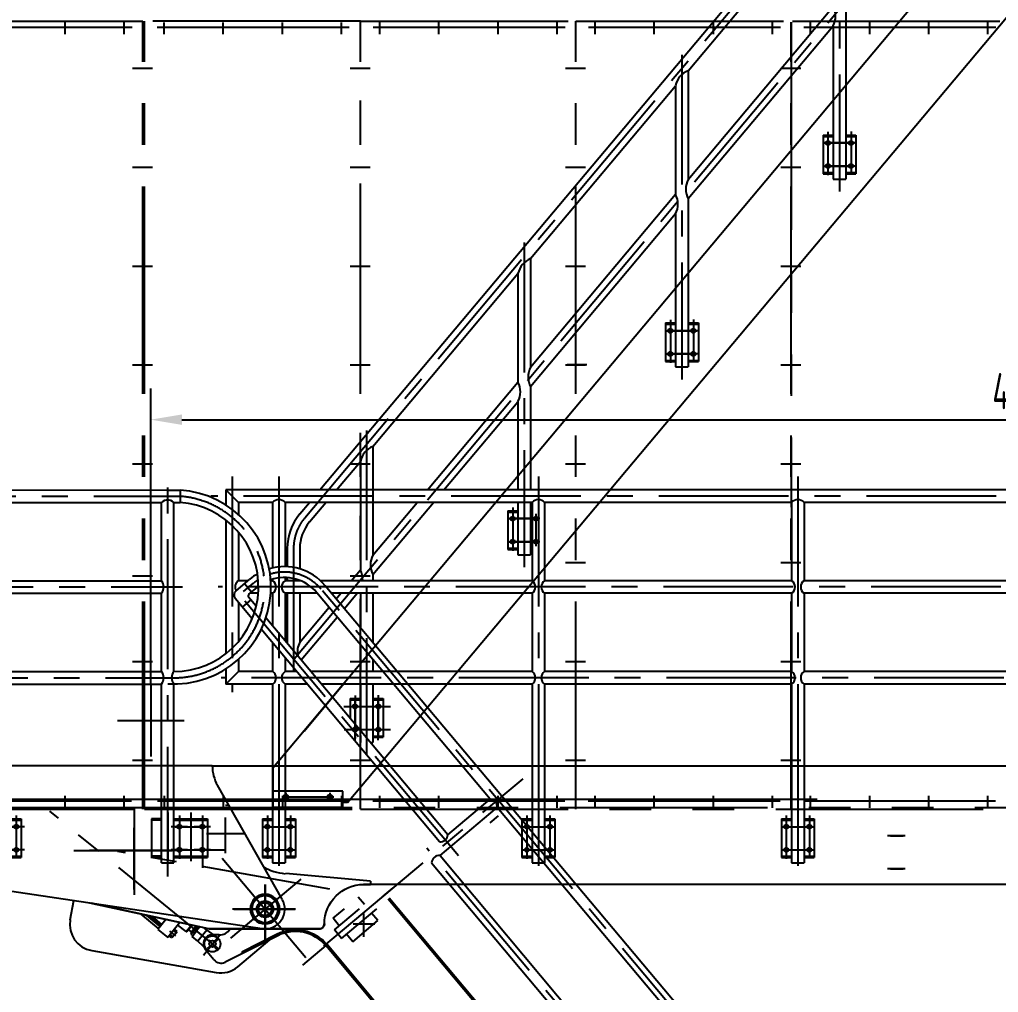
# Model space of a CAD drawing. Header units: millimetres. Extents: x 0 to 16800, y -457 to 11880.
# Drawn here: x 5900 to 9673, y 3960 to 7709 of the extents above; entities that cross this region are included whole.
import ezdxf

# ---------------------------------------------------------------- set-up
doc = ezdxf.new("R2010")
doc.units = ezdxf.units.MM
doc.header["$LTSCALE"] = 400
for name, pattern in [('F', [0.75, 0.5, -0.25]), ('G', [2, 1.25, -0.25, 0.25, -0.25]), ('K', [2.5, 1.25, -0.25, 0.25, -0.25, 0.25, -0.25])]:
    doc.linetypes.add(name, pattern=pattern)
for name, color, linetype in [('01', 7, 'Continuous'), ('02', 1, 'Continuous'), ('04', 2, 'F'), ('05', 142, 'G'), ('07', 6, 'K'), ('08', 1, 'Continuous')]:
    doc.layers.add(name, color=color, linetype=linetype)
doc.layers.get('04').off()
doc.styles.get("Standard").update_dxf_attribs({"font": 'isocp', "width": 0.707, "bigfont": 'intecad.shx'})
doc.dimstyles.new('INTE', dxfattribs={"dimscale": 40, "dimtxt": 3.5, "dimasz": 3, "dimexe": 3, "dimexo": 0, "dimgap": 1, "dimtad": 1, "dimdec": 1, "dimdsep": 46, "dimtxsty": 'Standard', "dimcen": 0, "dimclrd": 1, "dimclre": 1, "dimclrt": 3, "dimaunit": 1, "dimadec": 0, "dimazin": 0, "dimtfac": 1, "dimtmove": 0, "dimatfit": 0, "dimfxl": 1, "dimarcsym": 0})

# ---------------------------------------------------------------- blocks, each defined once
blk = doc.blocks.new('trt')
at = {"layer": '05', "color": 4, "linetype": 'G', "ltscale": 0.8}
for p, q in [((9272.9, 24508.05), (9272.9, 24232.08)), ((9144.68, 24370.06), (9401.12, 24370.06))]:
    blk.add_line(p, q, dxfattribs=at)
blk = doc.blocks.new('*D95')
at = {"layer": '08', "color": 1, "lineweight": -2}
for p, q in [((6405.9, 5145.2), (6405.9, 6286.9)), ((11003.3, 5409.3), (11003.3, 6286.9)), ((6525.9, 6166.9), (10883.3, 6166.9))]:
    blk.add_line(p, q, dxfattribs=at)
at = {"layer": '08', "color": 1}
for points in [[(6525.9, 6186.9), (6525.9, 6146.9), (6405.9, 6166.9)], [(10883.3, 6186.9), (10883.3, 6146.9), (11003.3, 6166.9)]]:
    blk.add_solid(points, dxfattribs=at)
at = {"layer": 'Defpoints', "color": 0}
for p in [(11003.3, 6166.9), (11003.3, 5409.3), (6405.9, 5145.2)]:
    blk.add_point(p, dxfattribs=at)
at = {"layer": '08', "color": 3, "insert": (9825.2, 6276.9), "char_height": 140, "attachment_point": 5}
blk.add_mtext('4597.4', dxfattribs=at)
blk = doc.blocks.new('*D97')
at = {"layer": '08', "color": 1, "lineweight": -2}
for p, q in [((5587.6, 8303.1), (4729.5, 8303.1)), ((4849.5, 8183.1), (4849.5, 4823)), ((8974.1, 4703), (4729.5, 4703))]:
    blk.add_line(p, q, dxfattribs=at)
at = {"layer": '08', "color": 1}
for points in [[(4829.5, 8183.1), (4869.5, 8183.1), (4849.5, 8303.1)], [(4829.5, 4823), (4869.5, 4823), (4849.5, 4703)]]:
    blk.add_solid(points, dxfattribs=at)
at = {"layer": 'Defpoints', "color": 0}
for p in [(5587.6, 8303.1), (4849.5, 4703), (8974.1, 4703)]:
    blk.add_point(p, dxfattribs=at)
at = {"layer": '08', "color": 3, "insert": (4739.5, 6503.1), "char_height": 140, "attachment_point": 5, "rotation": 90}
blk.add_mtext('3600.1', dxfattribs=at)
blk = doc.blocks.new('serere')
at = {"layer": '07', "color": 6, "linetype": 'K', "ltscale": 1.6}
for p, q in [((22350.6, 10427.4), (23076.9, 10427.4)), ((22775.9, 10422.3), (22775.9, 10376.7)), ((23003.9, 10422.3), (23003.9, 10376.7)), ((23076.9, 7390.4), (23076.9, 10427.4)), ((23915.9, 10427.4), (23083.9, 10427.4)), ((23083.9, 7390.4), (23083.9, 10427.4)), ((23157.9, 10422.3), (23157.9, 10376.7)), ((23385.9, 10422.3), (23385.9, 10376.7)), ((23613.9, 10422.3), (23613.9, 10376.7)), ((23841.9, 10422.3), (23841.9, 10376.7)), ((23915.9, 7390.4), (23915.9, 10427.4)), ((23915.9, 10427.4), (24745.9, 10427.4)), ((23915.9, 7400.9), (23915.9, 10422.9)), ((23915.9, 7400.9), (23915.9, 10422.9)), ((23988.9, 10422.3), (23988.9, 10376.7)), ((24216.9, 10422.3), (24216.9, 10376.7)), ((24444.9, 10422.3), (24444.9, 10376.7)), ((24672.9, 10422.3), (24672.9, 10376.7)), ((24745.9, 7390.4), (24745.9, 10427.4)), ((24745.9, 10427.4), (25571.4, 10427.4)), ((24818.9, 10422.3), (24818.9, 10376.7)), ((25046.9, 10422.3), (25046.9, 10376.7)), ((25274.9, 10422.3), (25274.9, 10376.7)), ((25502.9, 10422.3), (25502.9, 10376.7)), ((25575.9, 10422.9), (25575.9, 8554.6)), ((25575.9, 7390.4), (25575.9, 10422.9)), ((25580.4, 10427.4), (26405.9, 10427.4)), ((25648.9, 10422.3), (25648.9, 10376.7)), ((25876.9, 10422.3), (25876.9, 10376.7)), ((26104.9, 10422.3), (26104.9, 10376.7)), ((26332.9, 10422.3), (26332.9, 10376.7)), ((23035.3, 10402.4), (22295.5, 10402.4)), ((23871.8, 10402.4), (23132, 10402.4)), ((24704.3, 10402.4), (23964.5, 10402.4)), ((25534.3, 10402.4), (24794.5, 10402.4)), ((26364.3, 10402.4), (25624.5, 10402.4)), ((23037.1, 10245.4), (23113.9, 10245.4)), ((23876.1, 10245.4), (23952.9, 10245.4)), ((24706.1, 10245.4), (24782.9, 10245.4)), ((25536.1, 10245.4), (25612.9, 10245.4)), ((23037.1, 9864.4), (23113.9, 9864.4)), ((23876.1, 9864.4), (23952.9, 9864.4)), ((24706.1, 9864.4), (24782.9, 9864.4)), ((25536.1, 9864.4), (25612.9, 9864.4)), ((23037.1, 9483.4), (23113.9, 9483.4)), ((23876.1, 9483.4), (23952.9, 9483.4)), ((24706.1, 9483.4), (24782.9, 9483.4)), ((25536.1, 9483.4), (25612.9, 9483.4)), ((23037.1, 9102.4), (23113.9, 9102.4)), ((23876.1, 9102.4), (23952.9, 9102.4)), ((24706.1, 9102.4), (24782.9, 9102.4)), ((24788.7, 9102.4), (24711.8, 9102.4)), ((25536.1, 9102.4), (25612.9, 9102.4)), ((23037.1, 8721.4), (23113.9, 8721.4)), ((23876.1, 8721.4), (23952.9, 8721.4)), ((24706.1, 8721.4), (24782.9, 8721.4)), ((25536.1, 8721.4), (25612.9, 8721.4)), ((24706.1, 8340.4), (24782.9, 8340.4)), ((25536.1, 8340.4), (25612.9, 8340.4)), ((23037.1, 8289.4), (23113.9, 8289.4)), ((23876.1, 8289.4), (23952.9, 8289.4)), ((23037.1, 7959.4), (23113.9, 7959.4)), ((23876.1, 7959.4), (23952.9, 7959.4)), ((24706.1, 7959.4), (24782.9, 7959.4)), ((25536.1, 7959.4), (25612.9, 7959.4)), ((23037.1, 7578.4), (23113.9, 7578.4)), ((23876.1, 7578.4), (23952.9, 7578.4)), ((24706.1, 7578.4), (24782.9, 7578.4)), ((25536.1, 7578.4), (25612.9, 7578.4)), ((22775.9, 7441.3), (22775.9, 7395.7)), ((23003.9, 7441.3), (23003.9, 7395.7)), ((23158.9, 7441.3), (23158.9, 7395.7)), ((23386.9, 7441.3), (23386.9, 7395.7)), ((23614.9, 7441.3), (23614.9, 7395.7)), ((23842.9, 7441.3), (23842.9, 7395.7)), ((23988.9, 7441.3), (23988.9, 7395.7)), ((24216.9, 7441.3), (24216.9, 7395.7)), ((24444.9, 7441.3), (24444.9, 7395.7)), ((24672.9, 7441.3), (24672.9, 7395.7)), ((24818.9, 7441.3), (24818.9, 7395.7)), ((25046.9, 7441.3), (25046.9, 7395.7)), ((25274.9, 7441.3), (25274.9, 7395.7)), ((25502.9, 7441.3), (25502.9, 7395.7)), ((25648.9, 7441.3), (25648.9, 7395.7)), ((25876.9, 7441.3), (25876.9, 7395.7)), ((26104.9, 7441.3), (26104.9, 7395.7)), ((26332.9, 7441.3), (26332.9, 7395.7)), ((23033.8, 7421.4), (22294, 7421.4)), ((22350.6, 7396.4), (23076.9, 7396.4)), ((23083.9, 7396.4), (27980.9, 7396.4)), ((23872.8, 7421.4), (23133, 7421.4)), ((24702.8, 7421.4), (23963, 7421.4)), ((25532.8, 7421.4), (24793, 7421.4)), ((26362.8, 7421.4), (25623, 7421.4)), ((22246.9, 7390.4), (23076.9, 7390.4)), ((23083.9, 7390.4), (23915.9, 7390.4)), ((23915.9, 7390.4), (26405.9, 7390.4))]:
    blk.add_line(p, q, dxfattribs=at)
blk = doc.blocks.new('qer123qe456r1q235asd1f')
for p, q in [((22175.3, 5765.9), (22223.3, 5717.9)), ((22223.3, 5065.9), (22175.3, 5017.9)), ((22315.8, 4497.9), (22315.8, 4348.9)), ((22315.8, 4497.9), (22355.3, 4497.9)), ((22315.8, 4492.9), (22355.3, 4492.9)), ((22337.8, 4492.9), (22337.8, 4497.9)), ((22354.5, 4497.9), (22354.5, 4492.9)), ((22403.3, 4497.9), (22442.8, 4497.9)), ((22403.3, 4492.9), (22442.8, 4492.9)), ((22404.2, 4497.9), (22404.2, 4492.9)), ((22420.8, 4492.9), (22420.8, 4497.9)), ((22442.8, 4497.9), (22442.8, 4348.9)), ((23315.8, 4497.9), (23315.8, 4348.9)), ((23315.8, 4497.9), (23355.3, 4497.9)), ((23315.8, 4492.9), (23355.3, 4492.9)), ((23337.8, 4492.9), (23337.8, 4497.9)), ((23354.5, 4497.9), (23354.5, 4492.9)), ((23403.3, 4497.9), (23442.8, 4497.9)), ((23403.3, 4492.9), (23442.8, 4492.9)), ((23404.2, 4497.9), (23404.2, 4492.9)), ((23420.8, 4492.9), (23420.8, 4497.9)), ((23442.8, 4497.9), (23442.8, 4348.9)), ((24315.8, 4497.9), (24315.8, 4348.9)), ((24315.8, 4497.9), (24355.3, 4497.9)), ((24315.8, 4492.9), (24355.3, 4492.9)), ((24337.8, 4492.9), (24337.8, 4497.9)), ((24354.5, 4497.9), (24354.5, 4492.9)), ((24403.3, 4497.9), (24442.8, 4497.9)), ((24403.3, 4492.9), (24442.8, 4492.9)), ((24404.2, 4497.9), (24404.2, 4492.9)), ((24420.8, 4492.9), (24420.8, 4497.9)), ((24442.8, 4497.9), (24442.8, 4348.9)), ((22315.8, 4353.9), (22355.3, 4353.9)), ((22315.8, 4348.9), (22355.3, 4348.9)), ((22337.8, 4348.9), (22337.8, 4353.9)), ((22354.5, 4353.9), (22354.5, 4348.9)), ((22403.3, 4353.9), (22442.8, 4353.9)), ((22403.3, 4348.9), (22442.8, 4348.9)), ((22404.2, 4353.9), (22404.2, 4348.9)), ((22420.8, 4348.9), (22420.8, 4353.9)), ((23315.8, 4353.9), (23355.3, 4353.9)), ((23315.8, 4348.9), (23355.3, 4348.9)), ((23337.8, 4348.9), (23337.8, 4353.9)), ((23354.5, 4353.9), (23354.5, 4348.9)), ((23403.3, 4353.9), (23442.8, 4353.9)), ((23403.3, 4348.9), (23442.8, 4348.9)), ((23404.2, 4353.9), (23404.2, 4348.9)), ((23420.8, 4348.9), (23420.8, 4353.9)), ((24315.8, 4353.9), (24355.3, 4353.9)), ((24315.8, 4348.9), (24355.3, 4348.9)), ((24337.8, 4348.9), (24337.8, 4353.9)), ((24354.5, 4353.9), (24354.5, 4348.9)), ((24403.3, 4353.9), (24442.8, 4353.9)), ((24403.3, 4348.9), (24442.8, 4348.9)), ((24404.2, 4353.9), (24404.2, 4348.9)), ((24420.8, 4348.9), (24420.8, 4353.9))]:
    blk.add_line(p, q)
for centre in [(22334.8, 4467.9), (22334.8, 4467.9), (22423.8, 4467.9), (22423.8, 4467.9), (23334.8, 4467.9), (23334.8, 4467.9), (23423.8, 4467.9), (23423.8, 4467.9), (24334.8, 4467.9), (24334.8, 4467.9), (24423.8, 4467.9), (24423.8, 4467.9), (22334.8, 4378.9), (22423.8, 4378.9), (23334.8, 4378.9), (23423.8, 4378.9), (24334.8, 4378.9), (24423.8, 4378.9)]:
    blk.add_circle(centre, 8)
at = {"layer": '01', "color": 7, "linetype": 'Continuous'}
for p, q in [((22175.3, 5765.9), (22175.3, 5707.6)), ((26729.3, 5765.9), (22175.3, 5765.9)), ((22223.3, 5717.9), (22223.3, 5671.3)), ((22355.3, 5717.9), (22223.3, 5717.9)), ((22355.3, 5717.9), (22355.3, 5465.6)), ((23355.3, 5717.9), (22403.3, 5717.9)), ((22403.3, 5717.9), (22403.3, 5470.5)), ((23355.3, 5717.9), (23355.3, 5415.9)), ((24355.3, 5717.9), (23403.3, 5717.9)), ((23403.3, 5717.9), (23403.3, 5415.9)), ((24355.3, 5717.9), (24355.3, 5415.9)), ((25355.3, 5717.9), (24403.3, 5717.9)), ((24403.3, 5717.9), (24403.3, 5415.9)), ((22175.3, 5649.6), (22175.3, 5135.3)), ((22223.3, 5603.4), (22223.3, 5415.9)), ((22260.1, 5415.9), (22223.3, 5415.9)), ((22355.3, 5415.9), (22347.9, 5415.9)), ((22355.3, 5422), (22355.3, 5415.9)), ((22403.3, 5428.2), (22403.3, 5415.9)), ((22462.6, 5415.9), (22403.3, 5415.9)), ((23355.3, 5415.9), (22540, 5415.9)), ((24355.3, 5415.9), (23403.3, 5415.9)), ((25355.3, 5415.9), (24403.3, 5415.9)), ((22299.7, 5367.9), (22268.7, 5367.9)), ((22355.3, 5367.9), (22347.9, 5367.9)), ((22355.3, 5367.9), (22355.3, 5241.9)), ((22355.3, 5367.9), (22355.3, 5241.9)), ((22403.3, 5367.9), (22403.3, 5184.7)), ((22527.3, 5367.9), (22403.3, 5367.9)), ((23355.3, 5367.9), (22582.5, 5367.9)), ((23355.3, 5367.9), (23355.3, 5065.9)), ((23355.3, 5367.9), (23355.3, 5065.9)), ((24355.3, 5367.9), (23403.3, 5367.9)), ((23403.3, 5367.9), (23403.3, 5065.9)), ((24355.3, 5367.9), (24355.3, 5065.9)), ((24355.3, 5367.9), (24355.3, 5065.9)), ((25355.3, 5367.9), (24403.3, 5367.9)), ((24403.3, 5367.9), (24403.3, 5065.9)), ((22223.3, 5333.4), (22223.3, 5181.4)), ((22355.3, 5176.1), (22355.3, 5065.9)), ((22355.3, 5176.1), (22355.3, 5065.9)), ((22223.3, 5112.6), (22223.3, 5065.9)), ((22403.3, 5118.9), (22403.3, 5065.9)), ((22175.3, 5076.3), (22175.3, 5017.9)), ((22355.3, 5065.9), (22223.3, 5065.9)), ((22447.8, 5065.9), (22403.3, 5065.9)), ((23355.3, 5065.9), (22503, 5065.9)), ((24355.3, 5065.9), (23403.3, 5065.9)), ((25355.3, 5065.9), (24403.3, 5065.9)), ((22355.3, 5017.9), (22175.3, 5017.9)), ((22355.3, 5017.9), (22355.3, 4328.9)), ((22403.3, 5017.9), (22403.3, 4328.9)), ((22488.1, 5017.9), (22403.3, 5017.9)), ((23355.3, 5017.9), (22543.3, 5017.9)), ((23355.3, 5017.9), (23355.3, 4328.9)), ((24355.3, 5017.9), (23403.3, 5017.9)), ((23403.3, 5017.9), (23403.3, 4328.9)), ((24355.3, 5017.9), (24355.3, 4328.9)), ((25355.3, 5017.9), (24403.3, 5017.9)), ((24403.3, 5017.9), (24403.3, 4328.9))]:
    blk.add_line(p, q, dxfattribs=at)
at = {"layer": '01'}
for p, q in [((22355.3, 4328.9), (22403.3, 4328.9)), ((23355.3, 4328.9), (23403.3, 4328.9)), ((24355.3, 4328.9), (24403.3, 4328.9))]:
    blk.add_line(p, q, dxfattribs=at)
at = {"layer": '01', "color": 7, "linetype": 'Continuous'}
for centre in [(22334.8, 4378.9), (22423.8, 4378.9), (23334.8, 4378.9), (23423.8, 4378.9), (24334.8, 4378.9), (24423.8, 4378.9)]:
    blk.add_circle(centre, 8, dxfattribs=at)
for centre, radius, start, end in [((22379.3, 5696.3), 32.3, 41.9789, 138.0211), ((23379.3, 5696.3), 32.3, 41.9789, 138.0211), ((24379.3, 5696.3), 32.3, 41.9789, 138.0211), ((22239, 5391.9), 28.7, 123.1749, 210.3118), ((22339.7, 5391.9), 28.7, 303.1749, 56.8251), ((22419, 5391.9), 28.7, 123.1749, 236.8251), ((23339.7, 5391.9), 28.7, 303.1749, 56.8251), ((23419, 5391.9), 28.7, 123.1749, 236.8251), ((24339.7, 5391.9), 28.7, 303.1749, 56.8251), ((24419, 5391.9), 28.7, 123.1749, 236.8251), ((22339.7, 5041.9), 28.7, 303.1749, 56.8251), ((22419, 5041.9), 28.7, 123.1749, 236.8251), ((23339.7, 5041.9), 28.7, 303.1749, 56.8251), ((23419, 5041.9), 28.7, 123.1749, 236.8251), ((24339.7, 5041.9), 28.7, 303.1749, 56.8251), ((24419, 5041.9), 28.7, 123.1749, 236.8251)]:
    blk.add_arc(centre, radius, start, end, dxfattribs=at)
at = {"layer": '05'}
for p, q in [((22199.3, 5817.1), (22199.3, 4986.8)), ((22379.3, 5817.1), (22379.3, 4284.2)), ((23379.3, 5817.1), (23379.3, 4297.9)), ((24379.3, 5817.1), (24379.3, 4278.8)), ((26761.5, 5391.9), (22145.7, 5391.9)), ((26773.3, 5041.9), (22156.6, 5041.9))]:
    blk.add_line(p, q, dxfattribs=at)
at = {"layer": '05', "color": 4, "linetype": 'G'}
for p, q in [((26743.5, 5741.9), (22117.2, 5741.9)), ((22334.8, 4510.7), (22334.8, 4344.1)), ((22379.3, 4522.4), (22379.3, 4335)), ((22423.8, 4511.7), (22423.8, 4346.2)), ((23334.8, 4510.7), (23334.8, 4344.1)), ((23379.3, 4522.4), (23379.3, 4335)), ((23423.8, 4511.7), (23423.8, 4346.2)), ((24334.8, 4510.7), (24334.8, 4344.1)), ((24379.3, 4522.4), (24379.3, 4335)), ((24423.8, 4511.7), (24423.8, 4346.2)), ((22318.9, 4467.9), (22436.7, 4467.9)), ((22334.8, 4486.7), (22334.8, 4361.1)), ((22423.8, 4487.4), (22423.8, 4359.8)), ((23318.9, 4467.9), (23436.7, 4467.9)), ((23334.8, 4486.7), (23334.8, 4361.1)), ((23423.8, 4487.4), (23423.8, 4359.8)), ((24318.9, 4467.9), (24436.7, 4467.9)), ((24334.8, 4486.7), (24334.8, 4361.1)), ((24423.8, 4487.4), (24423.8, 4359.8)), ((22319.3, 4378.9), (22435.3, 4378.9)), ((23319.3, 4378.9), (23435.3, 4378.9)), ((24319.3, 4378.9), (24435.3, 4378.9))]:
    blk.add_line(p, q, dxfattribs=at)
blk = doc.blocks.new('789151a3df1q6eqr')
for p, q in [((24904.3, 4277.8), (24904.3, 4128.8)), ((24904.3, 4277.8), (24943.8, 4277.8)), ((24904.3, 4272.8), (24943.8, 4272.8)), ((24926.3, 4272.8), (24926.3, 4277.8)), ((24942.9, 4277.8), (24942.9, 4272.8)), ((24991.8, 4277.8), (25031.3, 4277.8)), ((24991.8, 4272.8), (25031.3, 4272.8)), ((24992.6, 4277.8), (24992.6, 4272.8)), ((25009.3, 4272.8), (25009.3, 4277.8)), ((25031.3, 4277.8), (25031.3, 4128.8)), ((24904.3, 4133.8), (24943.8, 4133.8)), ((24904.3, 4128.8), (24943.8, 4128.8)), ((24926.3, 4128.8), (24926.3, 4133.8)), ((24942.9, 4133.8), (24942.9, 4128.8)), ((24991.8, 4133.8), (25031.3, 4133.8)), ((24991.8, 4128.8), (25031.3, 4128.8)), ((24992.6, 4133.8), (24992.6, 4128.8)), ((25009.3, 4128.8), (25009.3, 4133.8)), ((24296.8, 3553.9), (24296.8, 3404.9)), ((24296.8, 3553.9), (24336.3, 3553.9)), ((24296.8, 3548.9), (24336.3, 3548.9)), ((24318.8, 3548.9), (24318.8, 3553.9)), ((24335.5, 3553.9), (24335.5, 3548.9)), ((24384.3, 3553.9), (24423.8, 3553.9)), ((24384.3, 3548.9), (24423.8, 3548.9)), ((24385.2, 3553.9), (24385.2, 3548.9)), ((24401.8, 3548.9), (24401.8, 3553.9)), ((24423.8, 3553.9), (24423.8, 3404.9)), ((24296.8, 3409.9), (24336.3, 3409.9)), ((24296.8, 3404.9), (24336.3, 3404.9)), ((24318.8, 3404.9), (24318.8, 3409.9)), ((24335.5, 3409.9), (24335.5, 3404.9)), ((24384.3, 3409.9), (24423.8, 3409.9)), ((24384.3, 3404.9), (24423.8, 3404.9)), ((24385.2, 3409.9), (24385.2, 3404.9)), ((24401.8, 3404.9), (24401.8, 3409.9)), ((23689.4, 2830), (23689.4, 2681)), ((23689.4, 2830), (23728.9, 2830)), ((23711.4, 2825), (23711.4, 2830)), ((23728, 2830), (23728, 2825)), ((23776.9, 2830), (23783.2, 2830)), ((23777.7, 2830), (23777.7, 2825)), ((23689.4, 2825), (23728.9, 2825)), ((23776.9, 2825), (23783.2, 2825)), ((23689.4, 2686), (23728.9, 2686)), ((23689.4, 2681), (23728.9, 2681)), ((23711.4, 2681), (23711.4, 2686)), ((23728, 2686), (23728, 2681)), ((23776.9, 2686), (23783.2, 2686)), ((23776.9, 2681), (23783.2, 2681)), ((23777.7, 2686), (23777.7, 2681)), ((23081.9, 2106.1), (23081.9, 2030.5)), ((23081.9, 2106.1), (23121.4, 2106.1)), ((23081.9, 2101.1), (23121.4, 2101.1)), ((23103.9, 2101.1), (23103.9, 2106.1)), ((23120.5, 2106.1), (23120.5, 2101.1)), ((23169.4, 2106.1), (23208.9, 2106.1)), ((23169.4, 2101.1), (23208.9, 2101.1)), ((23170.2, 2106.1), (23170.2, 2101.1)), ((23186.9, 2101.1), (23186.9, 2106.1)), ((23208.9, 2106.1), (23208.9, 1957.1)), ((23169.4, 1962.1), (23208.9, 1962.1)), ((23170.2, 1962.1), (23170.2, 1957.1)), ((23186.9, 1957.1), (23186.9, 1962.1)), ((23169.4, 1957.1), (23208.9, 1957.1))]:
    blk.add_line(p, q)
for centre in [(24923.3, 4247.8), (24923.3, 4247.8), (25012.3, 4247.8), (25012.3, 4247.8), (24923.3, 4158.8), (25012.3, 4158.8), (24315.8, 3523.9), (24315.8, 3523.9), (24404.8, 3523.9), (24404.8, 3523.9), (24315.8, 3434.9), (24404.8, 3434.9), (23708.4, 2800), (23708.4, 2800), (23708.4, 2711), (23100.9, 2076.1), (23100.9, 2076.1), (23189.9, 2076.1), (23189.9, 2076.1), (23189.9, 1987.1)]:
    blk.add_circle(centre, 8)
at = {"layer": '01', "color": 7, "linetype": 'Continuous'}
for p, q in [((22965.5, 2910.5), (25821.4, 6313.8)), ((24384.3, 4526.1), (24943.5, 5192.4)), ((24991.8, 4756.1), (24991.8, 4135.8)), ((24943.5, 4698.5), (24943.5, 4135.8)), ((24384.3, 4526.1), (24384.3, 4107.3)), ((23776.9, 3802.2), (24336, 4468.5)), ((24336, 4468.5), (24336, 4049.8)), ((24943.5, 4135.8), (24943.5, 4108.8)), ((24991.8, 4135.8), (24991.8, 4108.8)), ((24943.5, 4108.8), (24991.8, 4108.8)), ((24384.3, 4032.2), (24384.3, 3411.9)), ((24336, 3974.6), (24336, 3411.9)), ((23776.9, 3802.2), (23776.9, 3383.4)), ((23169.4, 3078.3), (23728.6, 3744.6)), ((23728.6, 3744.6), (23728.6, 3325.9)), ((24336, 3411.9), (24336, 3384.9)), ((24384.3, 3411.9), (24384.3, 3384.9)), ((24336, 3384.9), (24384.3, 3384.9)), ((23380, 2910.5), (23728.6, 3325.9)), ((23776.9, 3308.3), (23776.9, 2910.5)), ((23443.1, 2910.5), (23728.6, 3250.7)), ((23728.6, 3250.7), (23728.6, 2910.5)), ((23169.4, 3078.3), (23169.4, 2659.5)), ((23028.6, 2910.5), (23121.1, 3020.7)), ((23121.1, 3020.7), (23121.1, 2602)), ((22888.1, 2818.3), (22925.3, 2862.5)), ((22925.1, 2787.2), (22988.3, 2862.5)), ((23169.4, 2659.5), (23339.7, 2862.5)), ((23169.4, 2584.4), (23402.8, 2862.5)), ((23728.6, 2862.5), (23728.6, 2688)), ((23776.9, 2862.5), (23776.9, 2688)), ((23728.6, 2688), (23728.6, 2661)), ((23776.9, 2688), (23776.9, 2661)), ((23728.6, 2661), (23776.9, 2661)), ((23086.3, 2560.5), (23121.1, 2602)), ((23169.4, 2584.4), (23169.4, 2560.5)), ((23028.2, 2491.3), (23046, 2512.5)), ((23059.7, 2453.7), (23109.1, 2512.5)), ((23121.1, 2512.5), (23121.1, 2380.5)), ((23169.4, 2512.5), (23169.4, 2323)), ((22887.7, 2323.9), (23000.6, 2458.3)), ((22893.3, 2255.3), (23032.1, 2420.8)), ((23121.1, 2314.7), (23121.1, 2210.5)), ((23169.4, 2257.2), (23169.4, 2210.5)), ((23121.1, 2162.5), (23121.1, 1983.8)), ((23169.4, 2162.5), (23169.4, 1964.1)), ((23121.1, 1964.1), (23121.1, 1937.1)), ((23169.4, 1964.1), (23169.4, 1937.1)), ((23160.3, 1937.1), (23169.4, 1937.1))]:
    blk.add_line(p, q, dxfattribs=at)
at = {"layer": '01'}
for p, q in [((24384.3, 4107.3), (24943.5, 4773.7)), ((24943.5, 4698.5), (24384.3, 4032.2)), ((23776.9, 3383.4), (24336, 4049.8)), ((24336, 3974.6), (23776.9, 3308.3)), ((22839.4, 2684.5), (22839.4, 2614.8)), ((22887.7, 2684.5), (22887.7, 2606.3)), ((22839.4, 2572.4), (22839.4, 2560.5)), ((22887.7, 2561.6), (22887.7, 2560.5)), ((22839.4, 2512.5), (22839.4, 2319.5)), ((22887.7, 2512.5), (22887.7, 2323.9))]:
    blk.add_line(p, q, dxfattribs=at)
at = {"layer": '01', "color": 7, "linetype": 'Continuous'}
for centre in [(24923.3, 4158.8), (25012.3, 4158.8), (24315.8, 3434.9), (24404.8, 3434.9), (23708.4, 2711), (23189.9, 1987.1)]:
    blk.add_circle(centre, 8, dxfattribs=at)
for centre, radius, start, end in [((24870.9, 4736.1), 81.7, 332.6223, 27.3777), ((24410.8, 4454.9), 76, 110.3692, 169.6269), ((24456.9, 4069.7), 81.7, 152.6223, 207.3777), ((24263.5, 4012.2), 81.7, 332.6223, 27.3777), ((23808.2, 3726.9), 81.6, 112.5858, 167.4104), ((23849.4, 3345.8), 81.7, 152.6223, 207.3777), ((23656, 3288.3), 81.7, 332.6223, 27.3777), ((23200.7, 3003), 81.6, 112.5858, 167.4104), ((23047.6, 2684.5), 208.2, 139.9981, 180), ((23047.6, 2684.5), 159.8, 139.9981, 180), ((23241.9, 2621.9), 81.7, 152.6223, 207.3777), ((23048.5, 2564.4), 81.7, 357.2802, 27.3777), ((22960.3, 2286.3), 81.7, 152.6241, 190.6809)]:
    blk.add_arc(centre, radius, start, end, dxfattribs=at)
at = {"layer": '05', "color": 4, "linetype": 'G'}
for p, q in [((22906.6, 2802.7), (25853.3, 6314.2)), ((22865.5, 2259.8), (25855.2, 5822.5)), ((24967.6, 5311.4), (24967.6, 4060.3)), ((24360.2, 4587.5), (24360.2, 3336.4)), ((24967.8, 4302.3), (24967.8, 4114.9)), ((24923.3, 4290.5), (24923.3, 4124)), ((24923.3, 4266.6), (24923.3, 4141)), ((25012.3, 4291.6), (25012.3, 4126.1)), ((25012.3, 4267.2), (25012.3, 4139.7)), ((24907.4, 4247.8), (25025.1, 4247.8)), ((24907.7, 4158.8), (25023.7, 4158.8)), ((23752.7, 3863.6), (23752.7, 2612.5)), ((24315.8, 3566.6), (24315.8, 3400.1)), ((24360.3, 3578.4), (24360.3, 3391)), ((24404.8, 3567.7), (24404.8, 3402.2)), ((24299.9, 3523.9), (24417.6, 3523.9)), ((24315.8, 3542.7), (24315.8, 3417.1)), ((24404.8, 3543.3), (24404.8, 3415.8)), ((24300.3, 3434.9), (24416.3, 3434.9)), ((23145.2, 3139.7), (23145.2, 1888.6)), ((23708.4, 2842.7), (23708.4, 2676.2)), ((23752.9, 2854.5), (23752.9, 2667.1)), ((23692.5, 2800), (23783.2, 2800)), ((23708.4, 2818.8), (23708.4, 2693.2)), ((22863.6, 2684.5), (22863.6, 2210.4)), ((23692.8, 2711), (23783.2, 2711)), ((23100.9, 2118.8), (23100.9, 1952.3)), ((23145.4, 2130.6), (23145.4, 1943.2)), ((23189.9, 2119.9), (23189.9, 1954.4)), ((23085, 2076.1), (23202.7, 2076.1)), ((23100.9, 2094.9), (23100.9, 1969.3)), ((23189.9, 2095.5), (23189.9, 1968)), ((23085.3, 1987.1), (23201.4, 1987.1))]:
    blk.add_line(p, q, dxfattribs=at)
blk.add_arc((23047.6, 2684.5), 184, 139.9981, 180, dxfattribs=at)
blk = doc.blocks.new('123q1er561a23f')
at = {"layer": '01'}
for p, q in [((25563.9, -1141.7), (22640.2, -4625.8)), ((25563.9, -1141.7), (25787.9, -1141.6)), ((25787.9, -1349.2), (25787.9, -1141.6)), ((23002.4, -4668.6), (25787.9, -1349.2)), ((22760.7, -4482.2), (22914.4, -4299.1)), ((22640.2, -4625.8), (22640.2, -4777))]:
    blk.add_line(p, q, dxfattribs=at)
at = {"layer": '01', "color": 7, "linetype": 'Continuous'}
for p, q in [((22928.1, -4757.2), (23002.4, -4668.6)), ((22910.2, -4714), (22640.2, -4714)), ((22910.2, -4777), (22910.2, -4714)), ((22910.2, -4777), (22640.2, -4777)), ((22928.1, -4757.2), (22910.2, -4757.2))]:
    blk.add_line(p, q, dxfattribs=at)
for centre in [(25387.3, -1491.9), (25476.3, -1491.9), (25387.3, -1580.9), (25476.3, -1580.9), (24779.8, -2215.8), (24868.8, -2215.8), (24779.8, -2304.8), (24868.8, -2304.8), (24172.3, -2939.7), (24261.3, -2939.7), (24172.3, -3028.7), (24261.3, -3028.7), (23564.9, -3663.6), (23653.9, -3663.6), (23564.9, -3752.6), (23653.9, -3752.6), (22957.4, -4387.5), (23046.4, -4387.5), (22957.4, -4476.5), (23046.4, -4476.5)]:
    blk.add_circle(centre, 8, dxfattribs=at)
at = {"layer": '01'}
for centre in [(22690.2, -4736), (22860.2, -4736)]:
    blk.add_circle(centre, 9, dxfattribs=at)
at = {"layer": '05', "color": 4, "linetype": 'G'}
for p, q in [((25431.8, -1437.4), (25431.8, -1624.8)), ((25492.2, -1491.9), (25374.5, -1491.9)), ((25387.3, -1472.4), (25387.3, -1600)), ((25476.3, -1473.1), (25476.3, -1598.7)), ((25491.8, -1580.9), (25375.8, -1580.9)), ((24824.3, -2161.3), (24824.3, -2348.7)), ((24884.7, -2215.8), (24767, -2215.8)), ((24779.8, -2196.3), (24779.8, -2323.9)), ((24868.8, -2197), (24868.8, -2322.6)), ((24884.4, -2304.8), (24768.3, -2304.8)), ((24216.8, -2885.2), (24216.8, -3072.6)), ((24277.2, -2939.7), (24159.5, -2939.7)), ((24172.3, -2920.2), (24172.3, -3047.8)), ((24261.3, -2920.9), (24261.3, -3046.5)), ((24276.9, -3028.7), (24160.9, -3028.7)), ((23609.4, -3609.1), (23609.4, -3796.5)), ((23564.9, -3644.1), (23564.9, -3771.7)), ((23653.9, -3644.8), (23653.9, -3770.4)), ((23669.8, -3663.6), (23552.1, -3663.6)), ((23669.4, -3752.6), (23553.4, -3752.6)), ((23001.9, -4333), (23001.9, -4520.4)), ((22677.6, -4736), (22875.8, -4736)), ((22689.9, -4720.4), (22689.9, -4751.5)), ((22860.2, -4720.4), (22860.2, -4751.5))]:
    blk.add_line(p, q, dxfattribs=at)
at = {"layer": '05', "color": 4, "linetype": 'G', "ltscale": 0.5}
for p, q in [((22957.4, -4517.5), (22957.4, -4364)), ((23046.4, -4517.5), (23046.4, -4364)), ((22914.4, -4387.5), (23093.7, -4387.5)), ((22915.5, -4476.5), (23093.7, -4476.5))]:
    blk.add_line(p, q, dxfattribs=at)
blk = doc.blocks.new('A$C02A90971')
for p, q in [((255.6, 522.9), (49.6, 160.5)), ((268.3, 522.9), (320.5, 340.9)), ((357.2, 313.3), (482.2, 313.3)), ((620.6, 123.1), (719.5, 205.2)), ((620.6, 123.1), (127.4, 47.5))]:
    blk.add_line(p, q)
for centre, radius, start, end in [((357.2, 351.4), 38.1, 196.0297, 270), ((620.6, 348.4), 142.7, 194.2144, 304.9072), ((709.5, 217.3), 15.7, 309.6862, 131.039), ((115.9, 122.8), 76.2, 150.3908, 278.7126)]:
    blk.add_arc(centre, radius, start, end)
at = {"layer": '01', "color": 7, "linetype": 'Continuous'}
blk.add_line((268.3, 522.9), (255.6, 522.9), dxfattribs=at)
at = {"layer": '05', "color": 4, "linetype": 'G'}
for p, q in [((357.2, 446.5), (357.2, 282.1)), ((620.6, 408.4), (620.6, 296.7)), ((435.3, 351.4), (267.8, 351.4)), ((647.5, 348.4), (590.8, 348.4)), ((115.9, 217.2), (115.9, 0)), ((235.4, 122.8), (0, 122.8))]:
    blk.add_line(p, q, dxfattribs=at)
blk = doc.blocks.new('A$C28D62437')
at = {"layer": '01', "color": 7, "linetype": 'Continuous'}
for p, q in [((16.6, 215.4), (343.7, 244)), ((16.6, 215.4), (16.6, 202.7)), ((42, 202.7), (16.6, 202.7)), ((638.9, 31.2), (213.5, 31.2))]:
    blk.add_line(p, q, dxfattribs=at)
for centre, radius, start, end in [((42, 50.3), 152.4, 0.0167, 90), ((213.5, 50.3), 19.1, 180.0167, 270)]:
    blk.add_arc(centre, radius, start, end, dxfattribs=at)
at = {"layer": '05'}
for p, q in [((575.4, 322.4), (575.4, 459.8)), ((928, 182.9), (928, 420))]:
    blk.add_line(p, q, dxfattribs=at)
at = {"layer": '05', "color": 4, "linetype": 'G'}
for p, q in [((499.6, 398), (648.7, 398)), ((1159.6, 333), (780.7, 333)), ((42, 0), (42, 90.3)), ((84, 50.3), (0, 50.3))]:
    blk.add_line(p, q, dxfattribs=at)
blk = doc.blocks.new('A$C6C0B45AD')
at = {"layer": '01', "color": 7, "linetype": 'Continuous', "ltscale": 0.6}
for radius in [57, 51]:
    blk.add_circle((80.8, 80.8), radius, dxfattribs=at)
at = {"layer": '05', "ltscale": 0.6}
for p, q in [((80.8, 161.6), (80.8, 0)), ((161.6, 80.8), (0, 80.8))]:
    blk.add_line(p, q, dxfattribs=at)
blk = doc.blocks.new('A$C28316475')
at = {"layer": '05', "color": 4, "linetype": 'G'}
for p, q in [((185.2, 336.2), (185.2, 0)), ((0, 170), (356.8, 170))]:
    blk.add_line(p, q, dxfattribs=at)
blk = doc.blocks.new('A$C3BD31D53')
for p, q in [((37, 246), (0, 246)), ((37, 246), (0, 246)), ((0, 246), (0, 240)), ((0, 240), (37, 240)), ((45, 232), (45, 14)), ((51, 232), (51, 14)), ((0, 6), (37, 6)), ((0, 0), (0, 6)), ((37, 0), (0, 0))]:
    blk.add_line(p, q)
for centre, radius, start, end in [((37, 232), 14, 0, 90), ((37, 232), 8, 0, 90), ((37, 14), 8, 270, 0), ((37, 14), 14, 270, 0)]:
    blk.add_arc(centre, radius, start, end)
at = {"layer": '05', "color": 4, "linetype": 'G'}
for p, q in [((85.1, 187), (16.6, 187)), ((85.1, 60), (16.6, 60))]:
    blk.add_line(p, q, dxfattribs=at)
blk = doc.blocks.new('qr789a1dfqw851adfqeqr')
at = {"layer": '01', "color": 7, "linetype": 'Continuous'}
for p, q in [((9520.3, 2648.2), (8567.8, 2648.2)), ((9520.4, 2648.2), (14150.5, 2648.2)), ((9789.8, 2133.4), (9540.2, 2572.9)), ((8567.8, 2191.2), (9712.3, 2020.4)), ((10103.5, 2191.2), (14150.5, 2191.2)), ((9505.7, 2019.5), (9048.6, 2119)), ((9507.5, 2019.2), (9054.3, 2118.1)), ((9932.5, 2019.2), (9507.5, 2019.2))]:
    blk.add_line(p, q, dxfattribs=at)
at = {"layer": '01'}
blk.add_line((9951.5, 2038.2), (9951.5, 2039.2), dxfattribs=at)
at = {"layer": '01', "color": 7, "linetype": 'Continuous'}
for centre, radius in [((9393.3, 2413.2), 7.94), ((9482.2, 2413.2), 7.94), ((9732.5, 2413.2), 7.94), ((9821.5, 2413.2), 7.94), ((10732.5, 2413.2), 7.94), ((10821.5, 2413.2), 7.94), ((11732.5, 2413.2), 7.94), ((11821.5, 2413.2), 7.94), ((9393.3, 2324.3), 7.94), ((9482.2, 2324.3), 7.94), ((9732.5, 2324.2), 7.94), ((9821.5, 2324.2), 7.94), ((10732.5, 2324.2), 7.94), ((10821.5, 2324.2), 7.94), ((11732.5, 2324.2), 7.94), ((11821.5, 2324.2), 7.94), ((9723.5, 2095.7), 31.8), ((9723.5, 2095.7), 25.5)]:
    blk.add_circle(centre, radius, dxfattribs=at)
for centre, radius, start, end in [((9672.7, 2648.2), 152.4, 180, 209.5878), ((9818.6, 2434.7), 203.2, 239.6876, 265), ((9723.5, 2095.7), 76.2, 261.5208, 29.5878), ((9932.5, 2038.2), 19, 270, 0.0167)]:
    blk.add_arc(centre, radius, start, end, dxfattribs=at)
at = {"layer": '05', "color": 4, "linetype": 'G'}
for p, q in [((9777, 2490.7), (9777, 2284.5)), ((10777, 2490.7), (10777, 2284.5)), ((11777, 2490.7), (11777, 2284.5)), ((9393.3, 2447.5), (9393.3, 2379)), ((9482.2, 2447.5), (9482.2, 2379)), ((8795.9, 2413.2), (8733.4, 2413.2)), ((9424.5, 2413.2), (9362, 2413.2)), ((9513.4, 2413.2), (9450.9, 2413.2)), ((12173, 2378.2), (12124.2, 2378.2)), ((12134, 2378.2), (12182.7, 2378.2)), ((9393.3, 2358.6), (9393.3, 2290.1)), ((9482.2, 2358.6), (9482.2, 2290.1)), ((8795.9, 2324.3), (8733.4, 2324.3)), ((9424.5, 2324.3), (9362, 2324.3)), ((9513.4, 2324.3), (9450.9, 2324.3)), ((12173, 2251.2), (12124.2, 2251.2)), ((12134, 2251.2), (12182.7, 2251.2))]:
    blk.add_line(p, q, dxfattribs=at)
at = {"layer": '05'}
for p, q in [((9732.5, 2429.3), (9732.5, 2397.1)), ((9821.5, 2429.3), (9821.5, 2397.1)), ((10732.5, 2429.3), (10732.5, 2397.1)), ((10821.5, 2429.3), (10821.5, 2397.1)), ((11732.5, 2429.3), (11732.5, 2397.1)), ((11821.5, 2429.3), (11821.5, 2397.1)), ((9716.4, 2413.2), (9748.5, 2413.2)), ((9805.4, 2413.2), (9837.5, 2413.2)), ((10716.4, 2413.2), (10748.5, 2413.2)), ((10805.4, 2413.2), (10837.5, 2413.2)), ((11716.4, 2413.2), (11748.5, 2413.2)), ((11805.4, 2413.2), (11837.5, 2413.2)), ((9732.5, 2340.3), (9732.5, 2308.1)), ((9821.5, 2340.3), (9821.5, 2308.1)), ((10732.5, 2340.3), (10732.5, 2308.1)), ((10821.5, 2340.3), (10821.5, 2308.1)), ((11732.5, 2340.3), (11732.5, 2308.1)), ((11821.5, 2340.3), (11821.5, 2308.1)), ((9716.4, 2324.2), (9748.5, 2324.2)), ((9805.4, 2324.2), (9837.5, 2324.2)), ((10716.4, 2324.2), (10748.5, 2324.2)), ((10805.4, 2324.2), (10837.5, 2324.2)), ((11716.4, 2324.2), (11748.5, 2324.2)), ((11805.4, 2324.2), (11837.5, 2324.2)), ((9723.5, 2191), (9723.5, 1967.5)), ((9840.5, 2095.7), (9598.1, 2095.7))]:
    blk.add_line(p, q, dxfattribs=at)
at = {"layer": '01', "xscale": -1}
blk.add_blockref('A$C28316475', (9404, 2151.3), dxfattribs=at)
at = {"layer": '01', "color": 7, "linetype": 'Continuous', "xscale": -1}
blk.add_blockref('A$C28D62437', (10146.8, 1988.3), dxfattribs=at)
at = {"layer": '04', "color": 2, "linetype": 'F', "xscale": -1}
blk.add_blockref('A$C02A90971', (9839.3, 1972.9), dxfattribs=at)
at = {"layer": '04', "color": 2, "linetype": 'F'}
blk.add_blockref('A$C3BD31D53', (12105.5, 2191.2), dxfattribs=at)
at = {"layer": '04', "xscale": -1}
blk.add_blockref('A$C6C0B45AD', (9804.3, 2014.9), dxfattribs=at)
blk = doc.blocks.new('qr7613afqwerq')
at = {"layer": '01'}
blk.add_blockref('qr789a1dfqw851adfqeqr', (-1509.7, 2835.8), dxfattribs=at)
blk = doc.blocks.new('1234a564123a1dfaf')
for p, q in [((-7788.7, -2905.9), (-7788.7, -2857.9)), ((-6753.3, -2858.7), (-6705.3, -2858.7)), ((-6705.3, -2858.7), (-6705.3, -2905.9)), ((-6729.3, -2905.9), (-6705.3, -2905.9)), ((-7357.3, -3207.9), (-6777.3, -3207.9)), ((-7357.3, -3255.9), (-6777.3, -3255.9)), ((-7357.3, -3557.9), (-6777.3, -3557.9)), ((-7357.3, -3605.9), (-6777.3, -3605.9)), ((-7784.8, -4125.9), (-7784.8, -4274.9)), ((-7784.8, -4125.9), (-7745.3, -4125.9)), ((-7784.8, -4130.9), (-7745.3, -4130.9)), ((-7762.8, -4130.9), (-7762.8, -4125.9)), ((-7746.2, -4125.9), (-7746.2, -4130.9)), ((-7697.3, -4125.9), (-7657.8, -4125.9)), ((-7697.3, -4130.9), (-7657.8, -4130.9)), ((-7696.5, -4125.9), (-7696.5, -4130.9)), ((-7679.8, -4130.9), (-7679.8, -4125.9)), ((-7657.8, -4125.9), (-7657.8, -4274.9)), ((-7550.8, -4125.9), (-7572.8, -4125.9)), ((-7572.8, -4125.9), (-7572.8, -4130.9)), ((-7550.8, -4130.9), (-7572.8, -4130.9)), ((-7544.8, -4263.9), (-7544.8, -4136.9)), ((-7539.8, -4263.9), (-7539.8, -4136.9)), ((-7444.8, -4125.9), (-7444.8, -4274.9)), ((-7444.8, -4125.9), (-7405.3, -4125.9)), ((-7444.8, -4130.9), (-7405.3, -4130.9)), ((-7422.8, -4130.9), (-7422.8, -4125.9)), ((-7406.2, -4125.9), (-7406.2, -4130.9)), ((-7357.3, -4125.9), (-7317.8, -4125.9)), ((-7357.3, -4130.9), (-7317.8, -4130.9)), ((-7356.5, -4125.9), (-7356.5, -4130.9)), ((-7339.8, -4130.9), (-7339.8, -4125.9)), ((-7317.8, -4125.9), (-7317.8, -4274.9)), ((-6815.3, -4125.9), (-6815.3, -4274.9)), ((-6777.3, -4125.9), (-6815.3, -4125.9)), ((-6777.3, -4130.9), (-6815.3, -4130.9)), ((-6778.3, -4130.9), (-6778.3, -4125.9)), ((-6729.3, -4125.9), (-6727.3, -4125.9)), ((-6727.3, -4130.9), (-6729.3, -4130.9)), ((-6728.3, -4130.9), (-6728.3, -4125.9)), ((-6727.3, -4125.9), (-6663.8, -4125.9)), ((-6727.3, -4130.9), (-6663.8, -4130.9)), ((-6705.3, -4130.9), (-6705.3, -4125.9)), ((-6688.7, -4125.9), (-6688.7, -4130.9)), ((-6663.8, -4125.9), (-6600.3, -4125.9)), ((-6663.8, -4130.9), (-6600.3, -4130.9)), ((-6639, -4125.9), (-6639, -4130.9)), ((-6622.3, -4130.9), (-6622.3, -4125.9)), ((-6600.3, -4125.9), (-6600.3, -4274.9)), ((-7784.8, -4269.9), (-7745.3, -4269.9)), ((-7784.8, -4274.9), (-7745.3, -4274.9)), ((-7762.8, -4274.9), (-7762.8, -4269.9)), ((-7746.2, -4269.9), (-7746.2, -4274.9)), ((-7697.3, -4269.9), (-7657.8, -4269.9)), ((-7697.3, -4274.9), (-7657.8, -4274.9)), ((-7696.5, -4269.9), (-7696.5, -4274.9)), ((-7679.8, -4274.9), (-7679.8, -4269.9)), ((-7572.8, -4269.9), (-7550.8, -4269.9)), ((-7572.8, -4269.9), (-7572.8, -4274.9)), ((-7572.8, -4274.9), (-7550.8, -4274.9)), ((-7444.8, -4269.9), (-7405.3, -4269.9)), ((-7444.8, -4274.9), (-7405.3, -4274.9)), ((-7422.8, -4274.9), (-7422.8, -4269.9)), ((-7406.2, -4269.9), (-7406.2, -4274.9)), ((-7357.3, -4269.9), (-7317.8, -4269.9)), ((-7357.3, -4274.9), (-7317.8, -4274.9)), ((-7356.5, -4269.9), (-7356.5, -4274.9)), ((-7339.8, -4274.9), (-7339.8, -4269.9)), ((-6777.3, -4269.9), (-6815.3, -4269.9)), ((-6777.3, -4274.9), (-6815.3, -4274.9)), ((-6778.3, -4274.9), (-6778.3, -4269.9)), ((-6727.3, -4269.9), (-6729.3, -4269.9)), ((-6727.3, -4274.9), (-6729.3, -4274.9)), ((-6728.3, -4274.9), (-6728.3, -4269.9)), ((-6727.3, -4269.9), (-6663.8, -4269.9)), ((-6727.3, -4274.9), (-6663.8, -4274.9)), ((-6705.3, -4274.9), (-6705.3, -4269.9)), ((-6688.7, -4269.9), (-6688.7, -4274.9)), ((-6663.8, -4269.9), (-6600.3, -4269.9)), ((-6663.8, -4274.9), (-6600.3, -4274.9)), ((-6639, -4269.9), (-6639, -4274.9)), ((-6622.3, -4274.9), (-6622.3, -4269.9))]:
    blk.add_line(p, q)
for centre in [(-7765.8, -4155.9), (-7765.8, -4155.9), (-7676.8, -4155.9), (-7676.8, -4155.9), (-7425.8, -4155.9), (-7425.8, -4155.9), (-7336.8, -4155.9), (-7336.8, -4155.9), (-6708.3, -4155.9), (-6708.3, -4155.9), (-6619.3, -4155.9), (-6619.3, -4155.9), (-7765.8, -4244.9), (-7676.8, -4244.9), (-7425.8, -4244.9), (-7336.8, -4244.9), (-6708.3, -4244.9), (-6619.3, -4244.9)]:
    blk.add_circle(centre, 8)
for centre, radius, start, end in [((-6729.3, -3231.9), 374, 266.3208, 86.3208), ((-6729.8, -3231.5), 326.5, 270.0805, 85.7033), ((-7550.8, -4136.9), 11, 0, 90), ((-7550.8, -4136.9), 6, 0, 90), ((-7550.8, -4263.9), 11, 270, 0), ((-7550.8, -4263.9), 6, 270, 0)]:
    blk.add_arc(centre, radius, start, end)
at = {"layer": '01', "color": 7, "linetype": 'Continuous'}
for p, q in [((-7788.7, -2857.9), (-6753.3, -2858.7)), ((-7596.8, -4294.9), (-7596.8, -2881.7)), ((-7788.7, -2905.9), (-7745.3, -2905.9)), ((-7745.3, -3255.9), (-7745.3, -2905.9)), ((-7697.3, -2905.9), (-7405.3, -2905.9)), ((-7697.3, -3207.9), (-7697.3, -2905.9)), ((-7548.8, -3207.9), (-7548.8, -2905.9)), ((-7405.3, -3207.9), (-7405.3, -2905.9)), ((-7357.3, -3207.9), (-7357.3, -2905.9)), ((-7352.3, -2905.9), (-6777.3, -2905.9)), ((-6777.3, -3207.9), (-6777.3, -2905.9)), ((-6729.3, -3255.9), (-6729.3, -2905.9)), ((-6729.3, -2905.9), (-6729.3, -2905.9)), ((-7697.3, -3207.9), (-7405.3, -3207.9)), ((-7745.3, -3557.9), (-7745.3, -3255.9)), ((-7697.3, -3255.9), (-7405.3, -3255.9)), ((-7697.3, -3557.9), (-7697.3, -3255.9)), ((-7548.8, -3557.9), (-7548.8, -3255.9)), ((-7405.3, -3557.9), (-7405.3, -3255.9)), ((-7357.3, -3557.9), (-7357.3, -3255.9)), ((-6777.3, -3557.9), (-6777.3, -3255.9)), ((-6729.3, -3557.9), (-6729.3, -3255.9)), ((-7745.3, -4294.9), (-7745.3, -3557.9)), ((-7697.3, -3557.9), (-7405.3, -3557.9)), ((-7697.3, -3605.9), (-7405.3, -3605.9)), ((-7697.3, -4294.9), (-7697.3, -3605.9)), ((-7548.8, -4126.1), (-7548.8, -3605.9)), ((-7405.3, -4294.9), (-7405.3, -3605.9)), ((-7357.3, -4294.9), (-7357.3, -3605.9)), ((-6777.3, -4294.9), (-6777.3, -3605.9)), ((-6729.3, -4294.9), (-6729.3, -3605.9)), ((-7548.8, -4269.6), (-7548.8, -4131.3)), ((-7548.8, -4294.9), (-7548.8, -4274.7))]:
    blk.add_line(p, q, dxfattribs=at)
at = {"layer": '01'}
for p, q in [((-7745.3, -4294.9), (-7697.3, -4294.9)), ((-7548.8, -4294.9), (-7596.8, -4294.9)), ((-7405.3, -4294.9), (-7357.3, -4294.9)), ((-6777.3, -4294.9), (-6729.3, -4294.9))]:
    blk.add_line(p, q, dxfattribs=at)
at = {"layer": '01', "color": 7, "linetype": 'Continuous'}
for centre in [(-7765.8, -4244.9), (-7676.8, -4244.9), (-7425.8, -4244.9), (-7336.8, -4244.9), (-6708.3, -4244.9), (-6619.3, -4244.9)]:
    blk.add_circle(centre, 8, dxfattribs=at)
at = {"layer": '01'}
for centre, radius, start, end in [((-7572.8, -2881.9), 24, 90, 270), ((-7721.3, -2933.4), 36.5, 48.8879, 131.1121), ((-7381.3, -2933.4), 36.5, 48.8879, 131.1121), ((-6753.3, -2933.4), 36.5, 48.8879, 131.1121), ((-7669.8, -3231.9), 36.5, 138.8879, 221.1121), ((-7572.8, -3231.9), 24, 90, 270), ((-7432.8, -3231.9), 36.5, 318.8879, 41.1121), ((-7329.8, -3231.9), 36.5, 138.8879, 221.1121), ((-6804.8, -3231.9), 36.5, 318.8879, 41.1121), ((-7669.8, -3581.9), 36.5, 138.8879, 221.1121), ((-7572.8, -3581.7), 24, 90, 270), ((-7432.8, -3581.9), 36.5, 318.8879, 41.1121), ((-7329.8, -3581.9), 36.5, 138.8879, 221.1121), ((-6804.8, -3581.9), 36.5, 318.8879, 41.1121), ((-6701.8, -3581.9), 36.5, 138.8879, 221.1121)]:
    blk.add_arc(centre, radius, start, end, dxfattribs=at)
at = {"layer": '05', "color": 4, "linetype": 'G'}
for p, q in [((-7721.3, -4348.3), (-7721.3, -2815)), ((-7572.8, -4348.3), (-7572.8, -2815)), ((-7381.3, -4348.3), (-7381.3, -2815)), ((-6753.3, -4348.3), (-6753.3, -2815)), ((-7721.3, -4348.3), (-7721.3, -4025.2)), ((-7381.3, -4348.3), (-7381.3, -4025.2)), ((-6753.3, -4348.3), (-6753.3, -4025.2)), ((-7721.3, -4101.4), (-7721.3, -4288.8)), ((-7381.3, -4101.4), (-7381.3, -4288.8)), ((-6753.3, -4101.4), (-6753.3, -4288.8)), ((-6663.8, -4101.4), (-6663.8, -4288.8)), ((-7765.8, -4113.2), (-7765.8, -4279.8)), ((-7765.8, -4137.1), (-7765.8, -4262.7)), ((-7676.8, -4112.1), (-7676.8, -4277.6)), ((-7676.8, -4136.5), (-7676.8, -4264.1)), ((-7425.8, -4113.2), (-7425.8, -4279.8)), ((-7425.8, -4137.1), (-7425.8, -4262.7)), ((-7336.8, -4112.1), (-7336.8, -4277.6)), ((-7336.8, -4136.5), (-7336.8, -4264.1)), ((-6708.3, -4113.2), (-6708.3, -4279.8)), ((-6708.3, -4137.1), (-6708.3, -4262.7)), ((-6619.3, -4112.1), (-6619.3, -4277.6)), ((-6619.3, -4136.5), (-6619.3, -4264.1)), ((-7781.7, -4155.9), (-7664, -4155.9)), ((-7533.2, -4155.9), (-7555.1, -4155.9)), ((-7441.7, -4155.9), (-7324, -4155.9)), ((-6724.2, -4155.9), (-6606.5, -4155.9)), ((-7781.4, -4244.9), (-7665.4, -4244.9)), ((-7532.8, -4244.9), (-7555.1, -4244.9)), ((-7441.4, -4244.9), (-7325.4, -4244.9)), ((-6723.9, -4244.9), (-6607.9, -4244.9))]:
    blk.add_line(p, q, dxfattribs=at)
at = {"layer": '05'}
for p, q in [((-7838.3, -2881.9), (-6705.3, -2881.9)), ((-7771.3, -3231.9), (-6696.2, -3231.9)), ((-7792.6, -3581.9), (-6738.3, -3581.9))]:
    blk.add_line(p, q, dxfattribs=at)
at = {"layer": '05', "color": 4, "linetype": 'G'}
blk.add_arc((-6729.3, -3231.9), 350, 268.5266, 86.0682, dxfattribs=at)
blk = doc.blocks.new('97654321')
for p, q in [((6798.3, 6500.9), (6798.3, 6544.9)), ((6798.3, 6544.9), (6803.3, 6544.9)), ((6798.3, 6500.9), (6803.3, 6500.9))]:
    blk.add_line(p, q)
at = {"layer": '01'}
blk.add_blockref('1234a564123a1dfaf', (14591.9, 9404.9), dxfattribs=at)

msp = doc.modelspace()

# ---------------------------------------------------------------- linework, layer by layer
for p, q in [((6734.43, 5507.39), (6788.17, 5552.48)), ((6784.07, 5493.82), (6815.36, 5520.08)), ((9585.03, 2540.02), (7078.6, 5527.07)), ((6797.18, 5399.94), (6731.84, 5477.8)), ((6812.37, 5447.64), (6783.08, 5482.55)), ((7713.96, 4704.07), (7046.2, 5499.88)), ((7551.02, 4567.35), (6849.68, 5403.18)), ((7518.61, 4540.16), (6831.61, 5358.91)), ((7551.02, 4567.35), (7713.96, 4704.07)), ((7520.76, 4486.74), (7741.15, 4671.67)), ((8448.66, 3828.49), (7741.15, 4671.67)), ((7488.35, 4459.55), (8195.87, 3616.37)), ((7520.76, 4486.74), (8228.27, 3643.56)), ((7229.93, 4297.93), (7205.6, 4326.92)), ((8028.22, 3475.69), (7320.7, 4318.88)), ((8032.82, 3479.55), (7325.3, 4322.73)), ((7113.49, 4200.23), (7210.85, 4281.91)), ((7140.68, 4167.82), (7276.65, 4281.91)), ((7281.45, 4236.53), (7257.12, 4265.53)), ((7132.64, 4216.29), (7108.31, 4245.29)), ((6562.18, 4183.43), (6576.64, 4201.15)), ((6569.41, 4192.29), (6575.38, 4187.41)), ((6586.75, 4213.53), (6576.64, 4201.15)), ((6583.87, 4210), (6589.84, 4205.13)), ((7140.68, 4167.82), (7113.49, 4200.23)), ((6568.15, 4178.56), (6562.18, 4183.43)), ((6669.06, 4181.22), (6643.97, 4181.47)), ((6895.44, 4178.11), (6692.09, 4076.11)), ((6892.75, 4183.47), (6756.43, 4115.1)), ((7184.16, 4154.9), (7159.83, 4183.89)), ((6649.59, 4084.9), (6616.81, 4123.97)), ((6759.12, 4109.74), (6756.43, 4115.1)), ((7080.63, 4139.82), (7085.23, 4143.68)), ((9134.16, 1692.52), (7080.63, 4139.82)), ((9137.2, 1698.23), (7085.23, 4143.68))]:
    msp.add_line(p, q)
for centre, radius, start, end in [((6747.93, 5491.3), 21, 130, 220), ((6789.21, 5487.69), 8, 130, 220), ((6669.57, 4232.21), 51, 269.42824, 326.99776), ((6963.81, 4041.8), 158.5, 40, 116.63747), ((6963.81, 4041.8), 152.5, 40, 116.63747), ((6643.62, 4146.47), 35, 89.42824, 220), ((6676.4, 4107.4), 35, 220, 296.63747)]:
    msp.add_arc(centre, radius, start, end)
at = {"layer": '01'}
for p, q in [((6793.91, 5502.08), (6766.72, 5534.48)), ((6791.34, 5472.7), (6758.94, 5445.51)), ((6476.67, 4177.58), (6487.09, 4190.34)), ((6497.51, 4203.1), (6487.09, 4190.34)), ((6503.48, 4189.87), (6493.41, 4198.09)), ((6497.16, 4182.12), (6507.58, 4194.88)), ((6507.58, 4194.88), (6497.51, 4203.1)), ((6486.74, 4169.36), (6476.67, 4177.58)), ((6490.83, 4174.37), (6480.76, 4182.6)), ((6497.16, 4182.12), (6486.74, 4169.36))]:
    msp.add_line(p, q, dxfattribs=at)
at = {"layer": '01', "color": 7, "linetype": 'Continuous'}
for p, q in [((6095.63, 4238.85), (6108.82, 4313.66)), ((7108.31, 4245.29), (7151.96, 4281.91)), ((6435.71, 4206.47), (6369.04, 4260.89)), ((6442.03, 4214.21), (6390.6, 4256.2)), ((6445.19, 4218.09), (6401.38, 4253.86)), ((6448.36, 4221.96), (6412.16, 4251.51)), ((6463.38, 4240.37), (6432.55, 4202.6)), ((6518.19, 4228.44), (6471.28, 4170.98)), ((7184.16, 4154.9), (7281.45, 4236.53)), ((6432.55, 4202.6), (6471.28, 4170.98)), ((6541.79, 4194.1), (6510.8, 4219.39)), ((6541.79, 4194.1), (6559.18, 4215.4)), ((6541.79, 4194.1), (6544.6, 4194.38)), ((6544.6, 4194.38), (6560.73, 4214.13)), ((6562.86, 4193.03), (6551.24, 4202.51)), ((6562.04, 4218.9), (6559.18, 4215.4)), ((6564.23, 4218.43), (6560.73, 4214.13)), ((6560.97, 4190.7), (6572.35, 4204.65)), ((6565.26, 4187.2), (6560.97, 4190.7)), ((6565.12, 4174.84), (6582.61, 4196.27)), ((6580.68, 4214.85), (6572.35, 4204.65)), ((6595.2, 4211.69), (6582.61, 4196.27)), ((6604.2, 4178.64), (6582.61, 4196.27)), ((6621.7, 4200.07), (6586.71, 4157.21)), ((6621.7, 4200.07), (6611.93, 4208.05)), ((6621.7, 4200.07), (6661.84, 4171.55)), ((6586.71, 4157.21), (6565.12, 4174.84)), ((6586.71, 4157.21), (6622.69, 4123.59)), ((6741.49, 4058.64), (6864.74, 4162.71)), ((6178.37, 4120.69), (6657.97, 4036.12))]:
    msp.add_line(p, q, dxfattribs=at)
for radius in [31, 12.7, 12.7]:
    msp.add_circle((6643.62, 4146.47), radius, dxfattribs=at)
for centre, radius, start, end in [((6920.68, 5394.56), 206.15, 40, 106.40451), ((6920.68, 5394.56), 206.15, 120.12976, 130), ((6920.68, 5394.56), 163.85, 40, 108.72366), ((6920.68, 5394.56), 163.85, 127.43287, 130), ((6196.08, 4221.14), 102, 170, 260), ((6675.68, 4136.57), 102, 260, 310.178)]:
    msp.add_arc(centre, radius, start, end, dxfattribs=at)
at = {"layer": '01'}
for centre, start, end in [((7712.33, 4675.1), 353.21105, 86.78895), ((7522.05, 4568.98), 263.21105, 356.78895), ((7517.32, 4457.93), 83.21105, 176.78895)]:
    msp.add_arc(centre, 29.02, start, end, dxfattribs=at)
at = {"layer": '02', "color": 1, "linetype": 'Continuous'}
msp.add_line((6566.52, 4188.75), (6562.23, 4192.25), dxfattribs=at)
at = {"layer": '05', "color": 4, "linetype": 'G'}
for p, q in [((6763.46, 5504.14), (6801.76, 5536.28)), ((9574.32, 2519.89), (7062.4, 5513.47)), ((7592.21, 4485.36), (6768.29, 5467.26)), ((7072.36, 4138.1), (7841.19, 4783.23)), ((9407.17, 2205.7), (7469.32, 4515.13)), ((6681.71, 4476.77), (7016.32, 4078)), ((6983.7, 4395.93), (6713.1, 4168.87)), ((7301.91, 4330.72), (7340.66, 4363.24)), ((6813.87, 4253.43), (6778.97, 4224.14)), ((6666.77, 4165.9), (6622.89, 4129.07)), ((6630.19, 4162.47), (6664.83, 4121.19))]:
    msp.add_line(p, q, dxfattribs=at)
at = {"layer": '05'}
for p, q in [((6670.25, 4124.73), (6017.01, 4658)), ((7096.54, 4358.11), (6279.2, 4502.23)), ((6502.08, 4178.1), (6479.9, 4196.21)), ((6608.58, 4103.55), (6672.3, 4181.6)), ((7080.63, 4139.82), (6990.58, 4064.26))]:
    msp.add_line(p, q, dxfattribs=at)
at = {"layer": '05', "color": 4, "linetype": 'G'}
for start, end in [(122.98485, 130), (40, 107.23556)]:
    msp.add_arc((6920.68, 5394.56), 185, start, end, dxfattribs=at)
at = {"layer": '08'}
msp.add_line((7713.96, 4613.16), (7746.36, 4640.35), dxfattribs=at)

# ---------------------------------------------------------------- block references
at = {"layer": '01'}
for name, p in [('789151a3df1q6eqr', (-15907.43, 2985.57)), ('123q1er561a23f', (-15763.95, 9449.15)), ('97654321', (-1367.52, -650.85)), ('qer123qe456r1q235asd1f', (-15479.58, 130.18)), ('qr7613afqwerq', (-1367.52, -650.85))]:
    msp.add_blockref(name, p, dxfattribs=at)
at = {"layer": '01', "color": 7, "linetype": 'Continuous'}
msp.add_blockref('trt', (-2867.04, -19362.88), dxfattribs=at)
at = {"layer": '04'}
msp.add_blockref('serere', (-16701.6, -2724.35), dxfattribs=at)

# ---------------------------------------------------------------- dimensions: what is measured, and where the dimension line sits
at = {"layer": '08'}
dim = msp.add_linear_dim(base=(4849.51, 4703.04), p1=(5587.65, 8303.1), p2=(8974.07, 4703.04), angle=90, dimstyle='INTE', dxfattribs=at)
dim.commit()
dim.dimension.update_dxf_attribs({"geometry": '*D97', "text_midpoint": (4739.51, 6503.07)})
dim = msp.add_linear_dim(base=(11003.26, 6166.86), p1=(6405.86, 5145.17), p2=(11003.26, 5409.34), dimstyle='INTE', dxfattribs=at)
dim.commit()
dim.dimension.update_dxf_attribs({"geometry": '*D95', "text_midpoint": (9825.24, 6166.86), "dimtype": 160})

doc.saveas('drawing.dxf')
